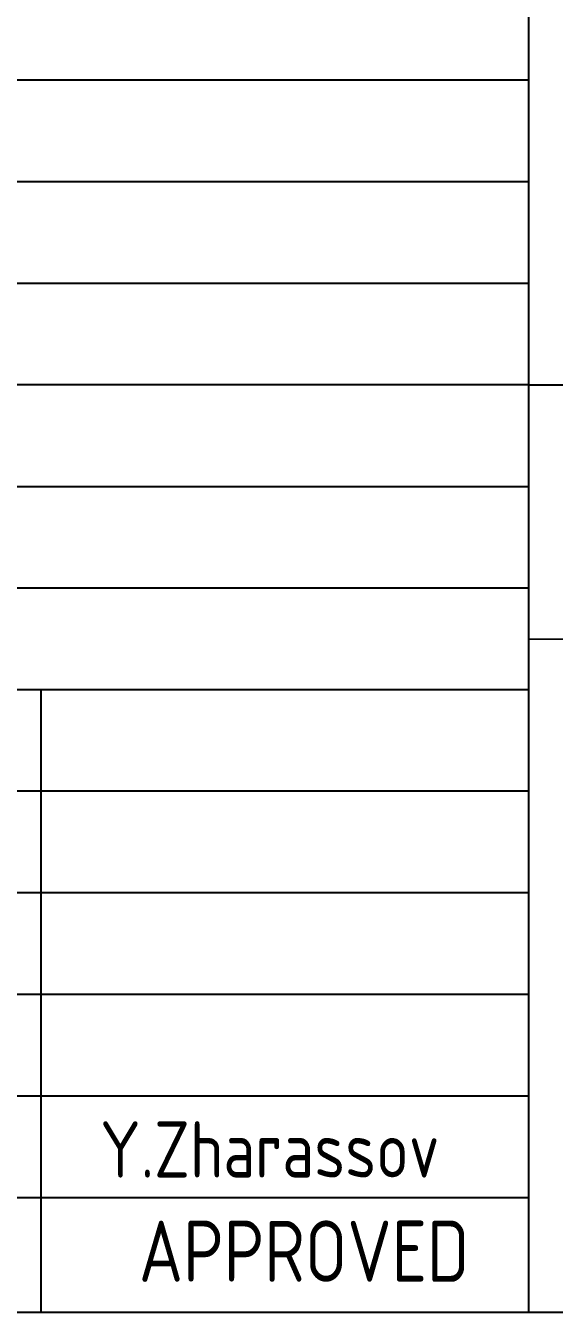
# Model space of a CAD drawing. Extents: x -1005 to 594, y -998 to 420.
# Drawn here: x 382.9 to 403.7, y 7.5 to 58.1 of the extents above; entities that cross this region are included whole.
import ezdxf

# ---------------------------------------------------------------- set-up
doc = ezdxf.new("R2010")
doc.units = 0
doc.styles.add('TTFN17', font='GOST type A')

msp = doc.modelspace()

# ---------------------------------------------------------------- linework, layer by layer
at = {"layer": 'GT_1', "flags": 128}
for points in [[(402.7, 412.5), (402.7, 7.5)], [(25.3, 56), (402.7, 56)], [(29.1, 52), (402.7, 52)], [(29.1, 48), (402.7, 48)], [(402.7, 44), (29.1, 44)], [(402.7, 44), (589.1, 44)], [(29.2, 40), (402.7, 40)], [(29.1, 36), (402.7, 36)], [(402.7, 34), (589.1, 33.9)], [(25.2, 32), (402.7, 32)], [(383.5, 32), (383.5, 7.5)], [(402.7, 28), (29.5, 28)], [(402.7, 24), (29.1, 24)], [(402.7, 20), (29.1, 20)], [(402.7, 16), (29.1, 16)], [(402.7, 12), (29.2, 12)], [(25.4, 7.5), (589.1, 7.5)]]:
    msp.add_lwpolyline(points, dxfattribs=at)

# ---------------------------------------------------------------- texts
at = {"layer": 'GT_1', "style": 'TTFN17'}
for s, height, p in [('Y.Zharassov', 2.21375, (385.832, 12.8)), ('APPROVED', 2.4062, (387.361, 8.7))]:
    msp.add_text(s, height=height, dxfattribs=at).set_placement(p)

doc.saveas('drawing.dxf')
